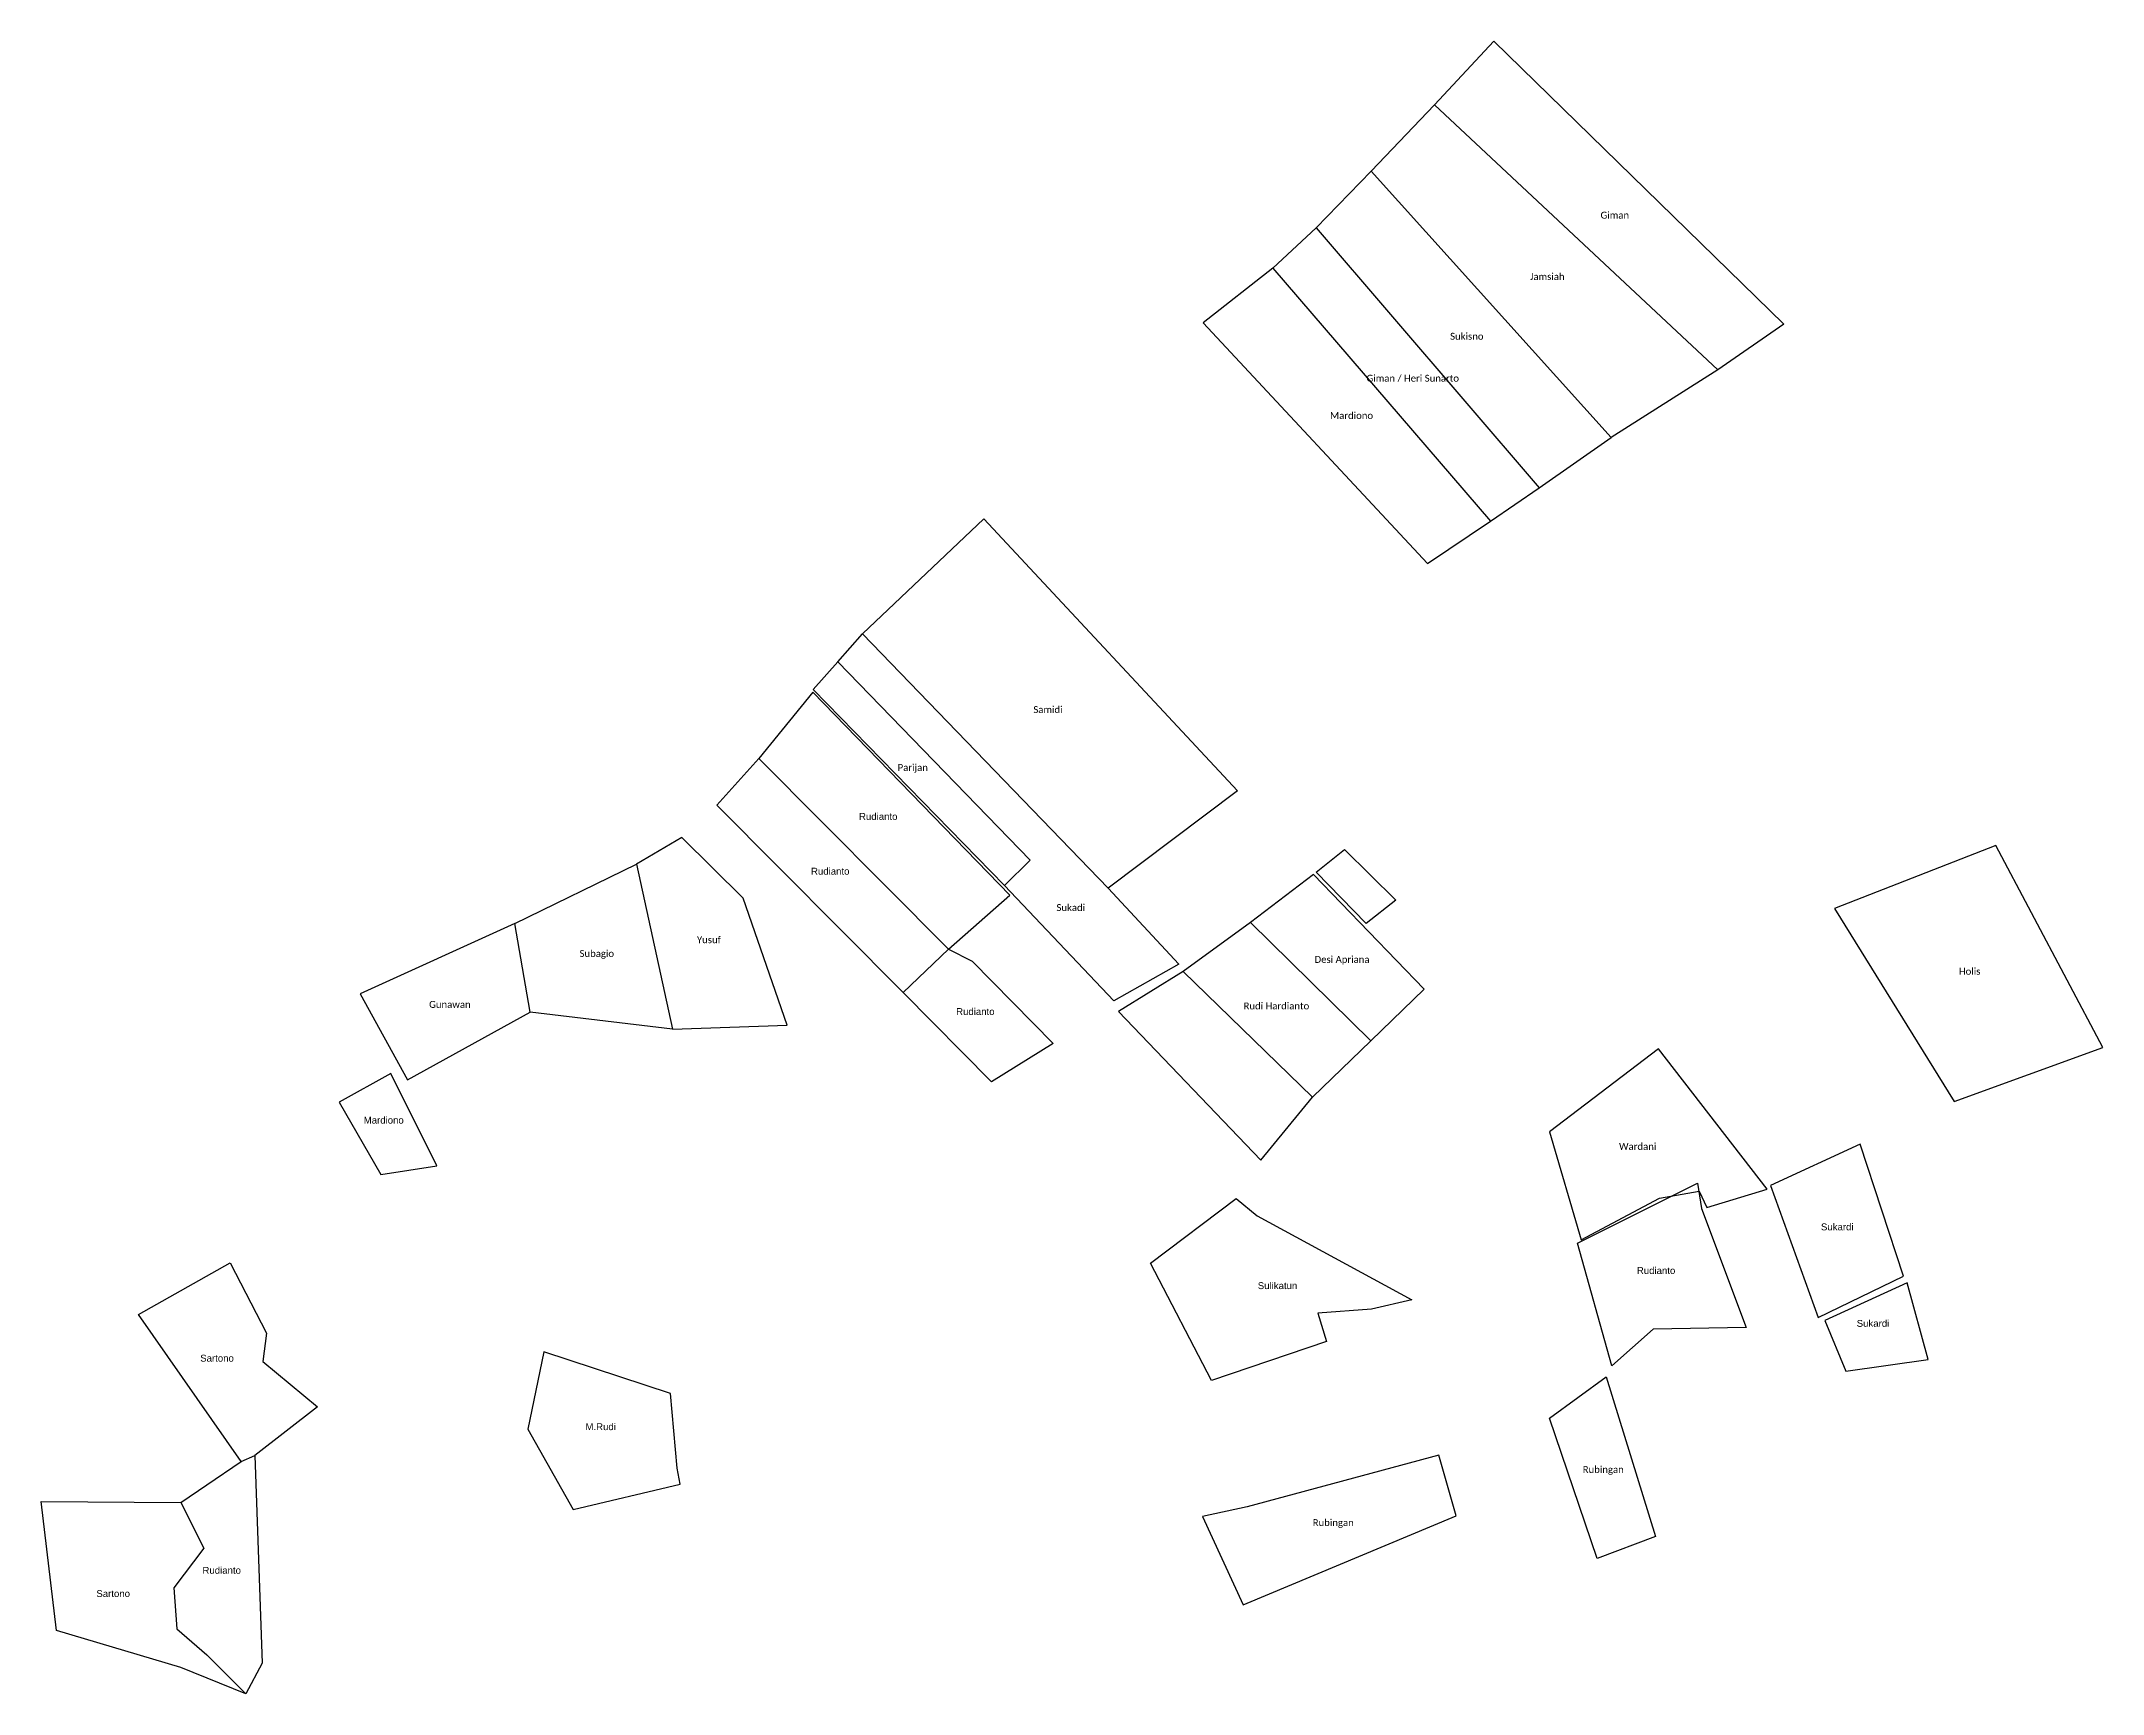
# Model space of a CAD drawing. Header units: inches. Extents: x 104547 to 109165, y 1064899 to 1067414.
# Drawn here: x 104547 to 106045, y 1066213 to 1067414 of the extents above; entities that cross this region are included whole.
import ezdxf
from ezdxf.enums import TextEntityAlignment as Align

# ---------------------------------------------------------------- set-up
doc = ezdxf.new("R2010")
doc.units = ezdxf.units.IN
doc.header["$MEASUREMENT"] = 0
for name, color, linetype in [('020100', 7, 'Continuous'), ('080201', 7, 'Continuous'), ('tn_nama', 7, 'Continuous')]:
    doc.layers.add(name, color=color, linetype=linetype)
doc.styles.add('Legend', font='calibri.ttf')
doc.styles.get("Standard").update_dxf_attribs({"font": 'arial.ttf'})

msp = doc.modelspace()

# ---------------------------------------------------------------- linework, layer by layer
at = {"layer": '020100', "color": 6, "linetype": 'Continuous'}
for points in [[(105813.5, 1067207.9), (105765.5, 1067174.9), (105559.6, 1067367.3), (105602.7, 1067413.6), (105813.5, 1067207.9)], [(105765.5, 1067174.9), (105688, 1067125.6), (105513.6, 1067319.1), (105559.6, 1067367.3)], [(105513.6, 1067319.1), (105473.7, 1067278), (105635.7, 1067089), (105688, 1067125.6)], [(105473.7, 1067278), (105442.1, 1067248.6), (105600.2, 1067064.7), (105635.7, 1067089)], [(105442.1, 1067248.6), (105391.5, 1067208.9), (105554.5, 1067034.1), (105600.2, 1067064.7)], [(105416.4, 1066868.9), (105322.3, 1066798), (105143.7, 1066982.9), (105231.9, 1067066.4), (105416.4, 1066868.9)], [(105373.7, 1066742.8), (105326.5, 1066716.2), (105247.1, 1066800.1), (105265.6, 1066818.4), (105125.8, 1066962.7), (105143.7, 1066982.9)], [(105247.1, 1066800.1), (105107.9, 1066942.5), (105125.8, 1066962.7)], [(105089, 1066698.5), (105056.9, 1066790.8), (105012.4, 1066834.9), (104979.4, 1066815.5), (105005.6, 1066695.7), (105089, 1066698.5)], [(105850.5, 1066783.2), (105937.3, 1066643.1), (106045.4, 1066682.3), (105967.6, 1066829.1), (105850.5, 1066783.2)], [(105005.6, 1066695.7), (104902.1, 1066707.9), (104891.1, 1066772.3), (104979.4, 1066815.5)], [(105473.5, 1066809.7), (105494.1, 1066826.3), (105531.6, 1066789.4), (105510, 1066772.4), (105473.5, 1066809.7)], [(105513.4, 1066687.1), (105552.2, 1066724.8), (105471.6, 1066808.1), (105425.8, 1066773.1)], [(105322.3, 1066798), (105373.7, 1066742.8)], [(104891.1, 1066772.3), (104778.5, 1066721.3), (104812.9, 1066658.9), (104902.1, 1066707.9)], [(105470.8, 1066646.3), (105513.4, 1066687.1), (105425.8, 1066773.1), (105377, 1066737.5), (105470.8, 1066646.3)], [(105377, 1066737.5), (105329.8, 1066708.4), (105433.4, 1066600.3), (105470.8, 1066646.3)], [(105643.1, 1066621.1), (105666.3, 1066542.4), (105723.2, 1066572.9), (105752, 1066577.9), (105757.6, 1066566), (105801.5, 1066579.3), (105722.5, 1066681.2), (105643.1, 1066621.1)], [(105643.3, 1066412.8), (105684.3, 1066442.9), (105720.2, 1066326.9), (105677.8, 1066311), (105643.3, 1066412.8)], [(105562.8, 1066385.9), (105423.4, 1066348.4), (105391, 1066341.5), (105420.4, 1066277.2), (105575.3, 1066342), (105562.8, 1066385.9)]]:
    msp.add_lwpolyline(points, dxfattribs=at)
at = {"layer": '020100', "color": 5}
for points in [[(105206.3, 1066753.8), (105250.8, 1066793), (105107.6, 1066940.5), (105068.5, 1066892.3)], [(105173.3, 1066722.3), (105037.9, 1066858.4), (105068.5, 1066892.3)], [(105068.5, 1066892.3), (105206.3, 1066753.8)], [(105838.6, 1066486.1), (105900.5, 1066516.1), (105869, 1066612), (105804, 1066582), (105838.6, 1066486.1)], [(104692, 1066381.3), (104617.3, 1066488.2), (104684, 1066525.8), (104710.4, 1066474.7), (104707.7, 1066454.1), (104747.6, 1066421.1), (104702, 1066385.8)], [(105903.3, 1066511.3), (105843.4, 1066484), (105858.6, 1066447), (105918.4, 1066455.6), (105903.3, 1066511.3)], [(104692, 1066381.3), (104702, 1066385.8)], [(104702, 1066385.8), (104707.3, 1066234.9), (104695.5, 1066212.6)]]:
    msp.add_lwpolyline(points, dxfattribs=at)
for points, elevation in [([(105173.3, 1066722.3), (105206.3, 1066753.8)], 46.8), ([(105206.3, 1066753.8), (105223.5, 1066745), (105282.4, 1066685.2), (105237.6, 1066657.4), (105173.3, 1066722.3)], 46.8), ([(105786.1, 1066478.7), (105718.7, 1066477.6), (105688.6, 1066451), (105663.5, 1066540.2), (105750.8, 1066583.6), (105753.7, 1066565.2), (105786.1, 1066478.7)], 51.5), ([(105009, 1066376.6), (105004.1, 1066430.8), (104912.2, 1066461.1), (104900.5, 1066404.8), (104933.5, 1066346.6), (105011.2, 1066365), (105009, 1066376.6)], 54.6), ([(104648.2, 1066351.6), (104667.2, 1066364.4), (104692, 1066381.3)], 46.3), ([(104695.5, 1066212.6), (104648.3, 1066231.6), (104557.8, 1066258.6), (104546.7, 1066352.3), (104648.2, 1066351.6)], 46.3), ([(104648.2, 1066351.6), (104664.8, 1066318.3), (104643.1, 1066289.6), (104645.3, 1066259.7), (104667.2, 1066240.9), (104695.5, 1066212.6)], 46.3)]:
    msp.add_lwpolyline(points, dxfattribs=dict(at, elevation=elevation))
at = {"layer": '020100', "color": 5, "elevation": 45.9}
msp.add_lwpolyline([(104800.8, 1066663.5), (104763.3, 1066642.6), (104793.5, 1066589.9), (104834.3, 1066596.2)], close=True, dxfattribs=at)
at = {"layer": '020100', "color": 5}
msp.add_lwpolyline([(105415.5, 1066572.5), (105430.6, 1066559.9), (105543.1, 1066498.9), (105513.8, 1066492.1), (105474.7, 1066489.1), (105481, 1066468.7), (105397.4, 1066440.2), (105353.2, 1066525.5)], close=True, dxfattribs=at)

# ---------------------------------------------------------------- texts
at = {"layer": '080201'}
for p in [(105155.2, 1066847.7), (105120.3, 1066807.9), (105225.8, 1066705.9), (104795.7, 1066627), (105852.6, 1066549.4), (105720.7, 1066517.7), (105445.8, 1066506.7), (105878.6, 1066479.3), (104674.5, 1066454), (104953.7, 1066404.2), (104677.9, 1066299.8), (104599.3, 1066282.9)]:
    msp.add_text('-', height=1, dxfattribs=at).set_placement(p, align=Align.CENTER)
at = {"layer": 'tn_nama', "color": 6, "lineweight": 9, "style": 'Legend'}
for s, p in [('Giman', (105690.7, 1067283.2)), ('Jamsiah', (105641.6, 1067238.6)), ('Sukisno', (105583.1, 1067195.2)), ('Giman / Heri Sunarto', (105543.8, 1067164.7)), ('Mardiono', (105499.3, 1067137.6)), ('Samidi', (105278.6, 1066923.9)), ('Parijan', (105180.3, 1066881.8)), ('Sukadi', (105295.2, 1066780)), ('Yusuf', (105032.1, 1066756.6)), ('Subagio', (104950.6, 1066746.6)), ('Desi Apriana', (105492.4, 1066742.3)), ('Holis', (105948.7, 1066733.7)), ('Gunawan', (104843.8, 1066709.6)), ('Rudi Hardianto', (105444.7, 1066708.5)), ('Wardani', (105707.3, 1066606.4)), ('Rubingan', (105682.3, 1066371.6)), ('Rubingan', (105486, 1066333))]:
    msp.add_text(s, height=5, rotation=0.0193, dxfattribs=at).set_placement(p, align=Align.BOTTOM_CENTER)
at = {"layer": 'tn_nama', "color": 5}
for s, p in [('Rudianto', (105155.2, 1066847.7)), ('Rudianto', (105120.3, 1066807.9)), ('Rudianto', (105225.8, 1066705.9)), ('Mardiono', (104795.7, 1066627)), ('Sukardi', (105852.4, 1066549.4)), ('Rudianto', (105720.7, 1066517.7)), ('Sulikatun', (105445.5, 1066506.7)), ('Sukardi', (105878.4, 1066479.3)), ('Sartono', (104674.5, 1066454)), ('M.Rudi', (104953.4, 1066404.2)), ('Rudianto', (104677.9, 1066299.8)), ('Sartono', (104599, 1066282.9))]:
    msp.add_text(s, height=5, dxfattribs=at).set_placement(p, align=Align.CENTER)

doc.saveas('drawing.dxf')
